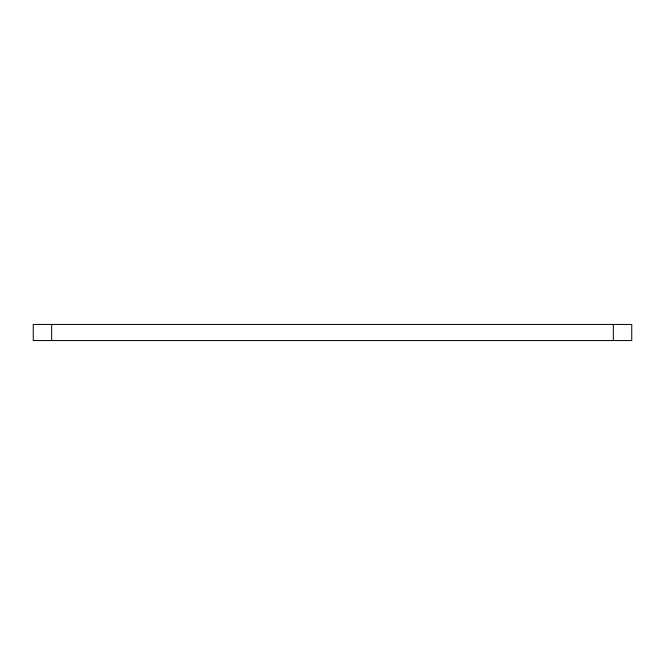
<?xml version="1.0" encoding="UTF-8"?>
<svg xmlns="http://www.w3.org/2000/svg" width="665" height="665" viewBox="0 0 665 665"><rect width="100%" height="100%" fill="white"/><g stroke="black" fill="none" stroke-linecap="round" stroke-linejoin="round"><path stroke-width="1" d="M613.338 324.445L613.338 340.555M51.662 324.445L51.662 340.555M631.75 324.445L33.25 324.445L33.25 340.555L631.75 340.555L631.75 324.445"/></g></svg>
